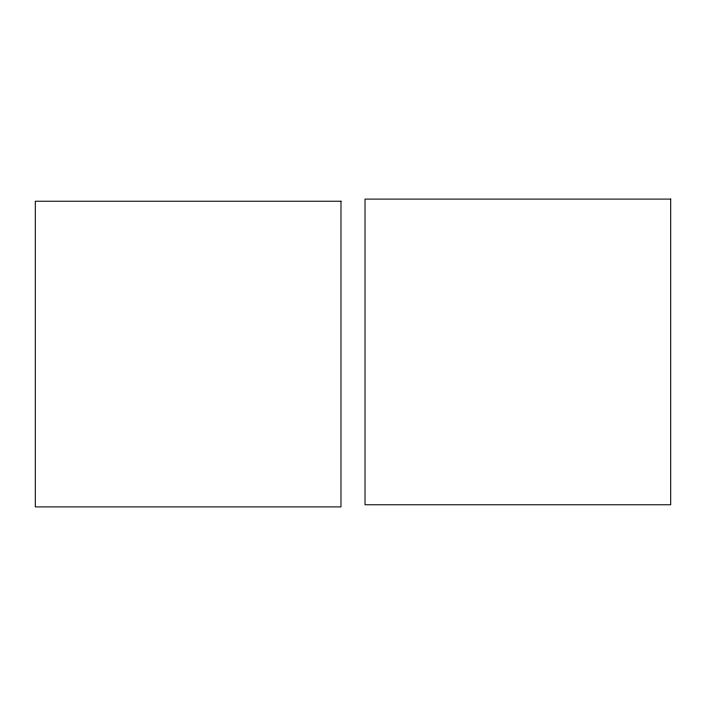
<?xml version="1.0" encoding="UTF-8"?>
<svg xmlns="http://www.w3.org/2000/svg" width="706" height="706" viewBox="0 0 706 706"><rect width="100%" height="100%" fill="white"/><g stroke="black" fill="none" stroke-linecap="round" stroke-linejoin="round"><path stroke-width="1.06" d="M670.7 199.101L365.028 199.101L365.028 504.772L670.7 504.772L670.7 199.101M340.972 201.228L35.3 201.228L35.3 506.899L340.972 506.899L340.972 201.228"/></g></svg>
